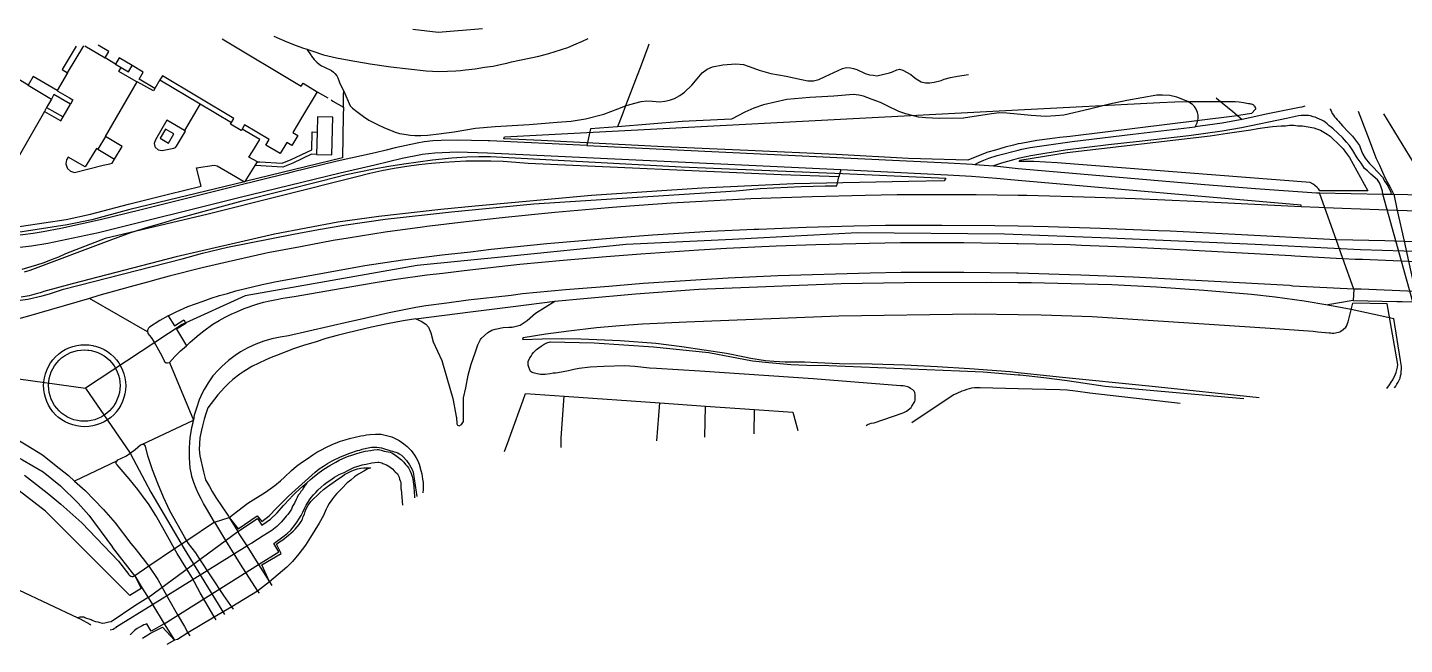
# Model space of a CAD drawing. Header units: millimetres. Extents: x 111502 to 977541, y 8702 to 1044108.
# Drawn here: x 973474.4 to 973813.2, y 472488.1 to 472640.1 of the extents above; entities that cross this region are included whole.
import ezdxf

# ---------------------------------------------------------------- set-up
doc = ezdxf.new("R2010")
doc.units = ezdxf.units.MM
doc.header["$LTSCALE"] = 0.25
doc.layers.add('X HVSS Site Background', color=8, linetype='Continuous')

# ---------------------------------------------------------------- blocks, each defined once
blk = doc.blocks.new('OS MAP')
at = {"layer": 'X HVSS Site Background'}
for points in [[(487102.23, 237181.5), (487107.47, 237170.53), (487117.22, 237148.41), (487123.2, 237135.95), (487129.3, 237117), (487149.2, 237113), (487165.97, 237109.91), (487180.47, 237107.53), (487196.35, 237104.28), (487220.97, 237099.53), (487231.1, 237097.78), (487238.72, 237096.78), (487250.4, 237095.4), (487270.4, 237092.65)], [(487350.96, 237181.07), (487357.26, 237180.38), (487368.17, 237181.25)], [(487268.1, 237176.87), (487264.67, 237171.14), (487266.04, 237170.32)], [(487266.04, 237170.32), (487270.02, 237176.97)], [(487270.28, 237176.98), (487275.24, 237174.01)], [(487275.24, 237174.01), (487276.17, 237175.55), (487273.51, 237177.14)], [(487304.06, 237178.69), (487323.54, 237167.04), (487323.98, 237167.78), (487327.47, 237165.69)], [(487316.75, 237179.34), (487320, 237178), (487322.31, 237177.09), (487323.8, 237176.5), (487324.92, 237176.14)], [(487324.92, 237176.14), (487326.4, 237175.65), (487329, 237174.8), (487332.2, 237174.05), (487335.35, 237173.45), (487340.5, 237172.55), (487345.55, 237171.8), (487354.3, 237170.8), (487355.8, 237170.7), (487357.4, 237170.65), (487359.5, 237170.7), (487361.55, 237170.8), (487362.75, 237170.9), (487363.95, 237171.05), (487366.3, 237171.3), (487368.65, 237171.75), (487370.8, 237172), (487372.9, 237172.45), (487374.1, 237172.7), (487375.3, 237173.05), (487382, 237174.45), (487384.5, 237175.1), (487389.1, 237176.6), (487391.2, 237177.45), (487392.75, 237178.15), (487394.12, 237178.79)], [(487409.08, 237177.37), (487408.8, 237176.65), (487407.15, 237172.25), (487405.4, 237167.55), (487403.33, 237162.18)], [(487277.8, 237172.48), (487275.24, 237174.01)], [(487281.95, 237172.1), (487278.72, 237174.03), (487277.8, 237172.48)], [(487324.92, 237176.14), (487325.94, 237174.62), (487326.06, 237174.44), (487326.7, 237173.64), (487327.4, 237172.92), (487327.9, 237172.48), (487327.96, 237172.44), (487328.53, 237172.07), (487329.21, 237171.71), (487330.95, 237170.89), (487331.45, 237170.53), (487331.8, 237170.19), (487332.29, 237169.58), (487332.57, 237169.06), (487332.78, 237168.48), (487333.01, 237167.71), (487333.98, 237165.84)], [(487256.29, 237167.32), (487251.29, 237170.31)], [(487266.04, 237170.32), (487263.43, 237165.94)], [(487277.8, 237172.48), (487279.17, 237171.66)], [(487277.8, 237172.48), (487279.17, 237171.66)], [(487283.13, 237168.11), (487282.91, 237168.23), (487278.62, 237170.62), (487279.17, 237171.66)], [(487279.17, 237171.66), (487281.03, 237170.55), (487281.95, 237172.1)], [(487287.5, 237166.48), (487283.63, 237168.79), (487284.64, 237170.49), (487281.95, 237172.1)], [(487306.34, 237158.06), (487306.96, 237159.09), (487289.37, 237169.61), (487288.75, 237168.58)], [(487403.33, 237162.18), (487404.39, 237162.56), (487407.17, 237163.26), (487408.59, 237163.4), (487409.98, 237163.33), (487411.81, 237163.2), (487413.02, 237163.37), (487414.14, 237163.62), (487415.36, 237164.01), (487416.72, 237164.77), (487417.86, 237165.56), (487419.66, 237167.29), (487421.01, 237168.85), (487422.18, 237170.33), (487423.42, 237171.21), (487424.78, 237171.8), (487427.32, 237172.29), (487430.46, 237172.55), (487432.37, 237172.35), (487434.71, 237171.57), (487436.2, 237170.96), (487439.07, 237170.14), (487442.87, 237169.55), (487446.68, 237168.65), (487448.21, 237168.4), (487449.56, 237168.4), (487450.92, 237168.67), (487452.51, 237169.4), (487456.77, 237171.42), (487457.74, 237171.65), (487458.72, 237171.59), (487459.41, 237171.41), (487460.29, 237171.13), (487462.34, 237170.16), (487463.35, 237169.87), (487464.29, 237169.73), (487465.22, 237169.62), (487468.29, 237170.33), (487469.04, 237170.61), (487470.08, 237171.11), (487470.79, 237171.22), (487471.56, 237170.95), (487473.53, 237169.93), (487474.12, 237169.43), (487474.89, 237168.83), (487476.14, 237168.14), (487477.17, 237167.84), (487478.24, 237167.86), (487479.32, 237168.04), (487481.02, 237168.47), (487481.77, 237168.74), (487483.3, 237169.2), (487485.05, 237169.52), (487487.73, 237169.93)], [(487263.43, 237165.94), (487257.57, 237169.45), (487256.29, 237167.32)], [(487256.29, 237167.32), (487262.05, 237163.87)], [(487275.35, 237154.66), (487283.13, 237168.11)], [(487287.5, 237166.48), (487287.13, 237165.88), (487283.13, 237168.11)], [(487288.75, 237168.58), (487287.5, 237166.48)], [(487288.75, 237168.58), (487298.65, 237162.67)], [(487262.05, 237163.87), (487260.87, 237161.79)], [(487266.72, 237162.65), (487262.67, 237164.96), (487262.05, 237163.87)], [(487263.43, 237165.94), (487263.65, 237165.81), (487266.46, 237164.15), (487267.3, 237163.67), (487266.72, 237162.65)], [(487327.47, 237165.69), (487323.62, 237159.26), (487321.43, 237155.6), (487322.65, 237154.87), (487321.18, 237152.42), (487319.96, 237153.15), (487318.34, 237150.42), (487314.85, 237152.51), (487315.67, 237153.88), (487309.6, 237157.52), (487308.98, 237156.48)], [(487327.47, 237165.69), (487330.04, 237164.15)], [(487330.9, 237163.64), (487331.31, 237163.39), (487333.9, 237161.84)], [(487333.9, 237161.84), (487333.91, 237162.43), (487333.96, 237165.02), (487333.98, 237165.84)], [(487333.98, 237165.84), (487335.6, 237162.2), (487336.15, 237161.66), (487337.17, 237160.84), (487338.85, 237159.55), (487340.19, 237158.65), (487341.29, 237158.06), (487342.32, 237157.6), (487344.03, 237156.79), (487345.48, 237156.18), (487346.62, 237155.73), (487347.73, 237155.42), (487348.84, 237155.18), (487350.36, 237154.97), (487351.51, 237154.89), (487352.98, 237154.88), (487354.66, 237154.94), (487357.38, 237155.27), (487361.16, 237155.83), (487366.38, 237156.7), (487371.28, 237157.09), (487379.66, 237157.64), (487386.53, 237158.19), (487389.99, 237158.43), (487393.46, 237158.96), (487397.99, 237160.16), (487401.41, 237161.48), (487403.33, 237162.18)], [(487373.4, 237154.1), (487373.55, 237154.55), (487500, 237161.2), (487534.8, 237163), (487538.55, 237163.2), (487542.25, 237163.25), (487549.2, 237163.25), (487550.25, 237163.3), (487552.35, 237163.3), (487553.4, 237163.25), (487554.4, 237163.2), (487555.4, 237163), (487556.7, 237162.8), (487556.9, 237162.75), (487557.15, 237162.7), (487557.35, 237162.7), (487557.55, 237162.65), (487557.9, 237162.45), (487558, 237162.3), (487558.2, 237162.1), (487558.25, 237161.9), (487558.35, 237161.7), (487558.4, 237161.4)], [(487543.51, 237157.04), (487544.02, 237158.04), (487544.24, 237159.02), (487544.28, 237159.91), (487544.15, 237160.58), (487543.82, 237161.41), (487543.37, 237162.05), (487542.88, 237162.57), (487541.77, 237163.29), (487538.99, 237164.32), (487537.3, 237164.73), (487535.49, 237164.84), (487534.06, 237164.86), (487526.7, 237163.52), (487522.46, 237162.64), (487517.54, 237161.34), (487511.18, 237159.94), (487509.12, 237159.72), (487506.79, 237159.59), (487503.21, 237159.79), (487497.21, 237160.38), (487495.37, 237160.44), (487493.38, 237160.25), (487486.55, 237159.2), (487480.51, 237159.11), (487477.22, 237159.27), (487475.42, 237159.43), (487474.19, 237159.72), (487472.34, 237160.22), (487470.62, 237160.83), (487467.89, 237162.15), (487466.09, 237163), (487464.03, 237163.8), (487461.91, 237164.56), (487460.75, 237164.85), (487459.45, 237164.97), (487454.62, 237164.6), (487448.69, 237164.28), (487443.02, 237163.75), (487437.26, 237162.48), (487434.92, 237161.61), (487432.73, 237160.65), (487429.43, 237158.88), (487417.3, 237158.3), (487401.35, 237157.05)], [(487548.73, 237164.16), (487548.77, 237164.13), (487550.16, 237162.97), (487552.8, 237160.81), (487555.09, 237158.86)], [(487260.32, 237160.83), (487251.97, 237146.18)], [(487260.87, 237161.79), (487260.32, 237160.83)], [(487260.32, 237160.83), (487263.78, 237158.86), (487264.37, 237158.52), (487264.92, 237159.49)], [(487260.87, 237161.79), (487264.92, 237159.49)], [(487264.92, 237159.49), (487266.72, 237162.65)], [(487589.85, 237160.27), (487597.13, 237148.38), (487603.6, 237132.21), (487605.54, 237126.07), (487584.2, 237126.72), (487558.34, 237128.01), (487522.45, 237129.63), (487496.59, 237130.6), (487460.39, 237130.92), (487429.67, 237129.3), (487403.49, 237128.01), (487374.39, 237125.1), (487352.09, 237122.84), (487329.78, 237118.96), (487309.74, 237115.4), (487294.22, 237108.29), (487270.4, 237092.65)], [(487298.65, 237162.67), (487294.78, 237156.12)], [(487298.65, 237162.67), (487306.34, 237158.06)], [(487333.9, 237161.84), (487333.86, 237159.79), (487333.67, 237149.41), (487309.75, 237143.57)], [(487327.28, 237150.24), (487331.09, 237150.15), (487331.31, 237159.41), (487327.5, 237159.51), (487327.41, 237155.74)], [(487558.4, 237161.4), (487557.4, 237160.3), (487553.2, 237159.65), (487512.8, 237154.65), (487510.25, 237154.4), (487507.75, 237154.1), (487504.6, 237153.65), (487500.75, 237152.95), (487500, 237152.8), (487498.8, 237152.5), (487496.8, 237152.05), (487494.4, 237151.3), (487492.5, 237150.75), (487490.6, 237150.05), (487487.6, 237148.8), (487473, 237149.25), (487455.2, 237150.2), (487433.4, 237151.2), (487412.8, 237152.1), (487382.6, 237153.7), (487373.4, 237154.1)], [(487403.33, 237162.18), (487402.4, 237159.75), (487401.35, 237157.05)], [(487589.75, 237140.45), (487589.6, 237141.15), (487589.2, 237142.4), (487588.9, 237143.2), (487588.7, 237143.5), (487588.4, 237144), (487586.8, 237145.4), (487585.95, 237146.2), (487585.25, 237146.8), (487584.4, 237148.1), (487583.4, 237149.4), (487582.35, 237151.2), (487581.5, 237152.4), (487580.8, 237153.25), (487579.8, 237154.4), (487577.5, 237156.5), (487577, 237156.95), (487576.55, 237157.3), (487576, 237157.8), (487575.2, 237158.4), (487574.7, 237158.7), (487573.6, 237159.2), (487573.05, 237159.4), (487572.55, 237159.5), (487571.95, 237159.7), (487571.4, 237159.8), (487569.6, 237159.8), (487569, 237159.75), (487568.2, 237159.6), (487566, 237159.1), (487554.95, 237156.8), (487550.15, 237156), (487541.95, 237154.8), (487529.75, 237153.4), (487522.2, 237152.6), (487511.55, 237151.25), (487503.1, 237149.9), (487500, 237149.2), (487498.8, 237148.9), (487495.9, 237148.05), (487493.9, 237147.4)], [(487570.51, 237162.1), (487569.8, 237161.9), (487569.25, 237161.75), (487561.4, 237160.25), (487555.09, 237158.86)], [(487576.78, 237161.5), (487576.8, 237161.4), (487577, 237160.95), (487577.25, 237160.3), (487577.55, 237159.9), (487577.8, 237159.5), (487578.15, 237159.15), (487578.5, 237158.75), (487578.8, 237158.4), (487579.8, 237157.25), (487581.25, 237155.75), (487582.25, 237154.7), (487583.95, 237152.45), (487584.5, 237151), (487584.8, 237150.3), (487585.4, 237149.3), (487586.4, 237148), (487587.25, 237147.2), (487588.6, 237145.8), (487589.6, 237144.65), (487590.25, 237143.6), (487590.6, 237143), (487591, 237142.3), (487591.7, 237140.95), (487591.8, 237140.4)], [(487592.4, 237140.4), (487591.6, 237142.1), (487590.5, 237144.15), (487589.7, 237145.8), (487588.95, 237147.5), (487588.2, 237149.15), (487586, 237154.8), (487583.77, 237160.84)], [(487294.78, 237156.12), (487290.48, 237158.7), (487287.64, 237153.83), (487287.34, 237152.9), (487287.47, 237152.19), (487287.56, 237152), (487288.29, 237151.35), (487289.26, 237151.2), (487292.18, 237151.79), (487292.54, 237151.91), (487292.82, 237152.23), (487295.04, 237155.96), (487294.78, 237156.12)], [(487288.79, 237154.23), (487290.89, 237153.02), (487292.19, 237155.28), (487290.09, 237156.49), (487288.79, 237154.23)], [(487308.98, 237156.48), (487308.78, 237156.14), (487306.14, 237157.72), (487306.34, 237158.06)], [(487312.73, 237148.43), (487310.66, 237149.54), (487311.51, 237150.95), (487313.31, 237153.9), (487308.98, 237156.48)], [(487401.35, 237157.05), (487394.73, 237156.52), (487393.82, 237152.41)], [(487489.3, 237147.75), (487490.4, 237148.3), (487491.55, 237148.8), (487492.75, 237149.3), (487494.8, 237150), (487500, 237151.3), (487500.85, 237151.5), (487502.95, 237151.9), (487513.25, 237153.4), (487528.2, 237155.25), (487543.51, 237157.04)], [(487500.2, 237148.5), (487500.4, 237148.8), (487512, 237150.7), (487547.2, 237154.8), (487551.5, 237155.45), (487557.2, 237156.3), (487558.95, 237156.65), (487560.7, 237156.9), (487562.6, 237157.1), (487564.7, 237157.3), (487565.75, 237157.3), (487566.75, 237157.4), (487567.8, 237157.4), (487568.8, 237157.3), (487569.95, 237157.25), (487572.75, 237156.75), (487573.4, 237156.5), (487574.35, 237156.2), (487575.2, 237155.75), (487576, 237155.25), (487576.75, 237154.7), (487577.5, 237154), (487578.6, 237153), (487579.95, 237151.6), (487580.55, 237150.8), (487581.55, 237149.45), (487586.05, 237141.3), (487574.2, 237141.3)], [(487555.09, 237158.86), (487554.6, 237158.75), (487550.15, 237157.95), (487546.6, 237157.4), (487543.51, 237157.04)], [(487393.82, 237152.41), (487369.95, 237153.55), (487369.55, 237153.55), (487365.4, 237153.65), (487362, 237153.75), (487358, 237153.65), (487355.9, 237153.55), (487353.8, 237153.3), (487352.07, 237153.03), (487346.63, 237151.86), (487344.4, 237151.3), (487341.75, 237150.65), (487332.4, 237148.55), (487321.29, 237145.82), (487319.75, 237145.44), (487307.4, 237142.4), (487283.78, 237136.53), (487274, 237134.1), (487264.35, 237132), (487260, 237131.15), (487257.55, 237130.75), (487252.5, 237130.1)], [(487275.35, 237154.66), (487273.48, 237151.53)], [(487277.55, 237149.09), (487279.43, 237152.22), (487275.35, 237154.66)], [(487312.73, 237148.43), (487313.37, 237148.39), (487318.86, 237148.08), (487321.04, 237148.97), (487326.1, 237151.35), (487326.21, 237155.77), (487327.41, 237155.74)], [(487327.41, 237155.74), (487327.28, 237150.24)], [(487456.29, 237146.4), (487369.4, 237150.55), (487361.95, 237150.75), (487358.2, 237150.65), (487356.4, 237150.55), (487353.3, 237150.2), (487353, 237150.15), (487348.4, 237149.25), (487341.65, 237147.55), (487333.1, 237145.65), (487308.15, 237139.5), (487273.6, 237130.95), (487261.15, 237128.3), (487257.15, 237127.6), (487250, 237126.8)], [(487255.4, 237121.3), (487256.8, 237121.7), (487276.95, 237129.3), (487281.6, 237131), (487286, 237132.4), (487289.2, 237133.3), (487292.4, 237134.25), (487309, 237138.8), (487328.5, 237143.7), (487334.6, 237145.25), (487341.4, 237146.65), (487345.1, 237147.3), (487348.8, 237147.9), (487355.8, 237148.9), (487360.6, 237149.4), (487364.3, 237149.6), (487367.2, 237149.7), (487370.1, 237149.7), (487417, 237147.15), (487456.75, 237145.55), (487482.2, 237144.4)], [(487273.48, 237151.53), (487273.12, 237151.73), (487270.38, 237147.19), (487266.16, 237149.57), (487265.74, 237148.89), (487265.62, 237147.93), (487265.94, 237146.92), (487266.01, 237146.8), (487266.72, 237146.13), (487267.72, 237145.79), (487274.78, 237147.55), (487276.4, 237147.95), (487276.96, 237148.09), (487277.55, 237149.09)], [(487273.48, 237151.53), (487277.55, 237149.09)], [(487327.28, 237150.24), (487326.08, 237150.27), (487321.42, 237148.1), (487319.03, 237147.11), (487312.16, 237147.5)], [(487393.82, 237152.41), (487482.75, 237148.15), (487488.75, 237147.8), (487489.3, 237147.75)], [(487455.83, 237144.68), (487441.65, 237145.2), (487379.35, 237148), (487376.3, 237148.25), (487373.2, 237148.45), (487370.2, 237148.55), (487367.15, 237148.6), (487364, 237148.55), (487358.6, 237148.25), (487355.55, 237148), (487352.5, 237147.65), (487349.5, 237147.25), (487346.4, 237146.75), (487343.4, 237146.15), (487340.4, 237145.5), (487336.9, 237144.65), (487300.6, 237135.55), (487275.3, 237129.5), (487265.5, 237125.75), (487263.75, 237124.95), (487262, 237124.25), (487260.2, 237123.5), (487258.4, 237122.95), (487254.8, 237121.9)], [(487220.6, 237141.25), (487222.42, 237139.44), (487224.26, 237138.3), (487225.45, 237137.8), (487226.29, 237137.55), (487228.42, 237137.23), (487233.69, 237136.9), (487233.33, 237132.14), (487237.97, 237131.89), (487243.45, 237131.84), (487248.51, 237132.03), (487254.65, 237132.54), (487265.64, 237134.21), (487271.67, 237135.48), (487281.01, 237137.96), (487290.85, 237140.42), (487298.89, 237142.42), (487297.72, 237146.89), (487302.09, 237147.58), (487302.83, 237147.38), (487307.33, 237144.78), (487309.54, 237143.51)], [(487309.75, 237143.57), (487312.16, 237147.5)], [(487312.16, 237147.5), (487312.73, 237148.43)], [(487456.29, 237146.4), (487455.83, 237144.68)], [(487569.6, 237137.3), (487569.6, 237137.75), (487500, 237143.8), (487494.6, 237144.3), (487488.5, 237144.8), (487482.55, 237145.15), (487456.29, 237146.4)], [(487489.3, 237147.75), (487493.9, 237147.4)], [(487493.9, 237147.4), (487494.9, 237147.3), (487500, 237146.8), (487545.95, 237142.8), (487558.4, 237141.8), (487573.4, 237140.8), (487574.15, 237140.8)], [(487574.2, 237141.3), (487573.9, 237141.75), (487573.55, 237142.1), (487573, 237142.6), (487572.6, 237142.9), (487571.8, 237143.3), (487509.6, 237148.15), (487503.8, 237148.5), (487500.2, 237148.5)], [(487254.35, 237114.3), (487256.2, 237114.6), (487259.8, 237115.4), (487261.6, 237115.9), (487265, 237117), (487294.2, 237124.5), (487299.2, 237125.9), (487305.4, 237127.4), (487321.6, 237130.55), (487327.8, 237131.7), (487334, 237132.8), (487344.2, 237134.3), (487360.5, 237136.1), (487380.75, 237138.05), (487430.6, 237141.3), (487436.5, 237141.8), (487446.6, 237142.3), (487452.5, 237142.5), (487455.33, 237142.5), (487455.83, 237144.68)], [(487482.2, 237144.4), (487481.8, 237143.75), (487473, 237143.6), (487444.8, 237143), (487422.2, 237141.9), (487395, 237140.15), (487366.3, 237137.45), (487357.9, 237136.65), (487342.65, 237134.95), (487332.5, 237133.5), (487316.95, 237130.6), (487292.75, 237125), (487267.15, 237118.35), (487260.2, 237116.45), (487259.25, 237116.1), (487258.25, 237115.85), (487256.6, 237115.4), (487254.6, 237115.1)], [(487309.54, 237143.51), (487281.34, 237136.63), (487271.99, 237134.14), (487265.88, 237132.86), (487254.81, 237131.17), (487248.6, 237130.65), (487243.47, 237130.46), (487233.83, 237130.18), (487232.22, 237132.37), (487231.19, 237133.38), (487223.36, 237135.07), (487216.09, 237139.27)], [(487309.75, 237143.57), (487309.54, 237143.51)], [(487569.6, 237137.3), (487543.4, 237138.6), (487528.75, 237139.25), (487518.9, 237139.65), (487502.1, 237140.1), (487500, 237140.15), (487489.6, 237140.3), (487470.2, 237140.3), (487462.3, 237140.15), (487449.3, 237139.8), (487434.2, 237139.3), (487419.05, 237138.5), (487414.6, 237138.25), (487402.2, 237137.3), (487399.15, 237137.1), (487385.95, 237135.95), (487373.75, 237134.7), (487364.1, 237133.65), (487354.4, 237132.5), (487353.35, 237132.3), (487344.2, 237131.05), (487335.1, 237129.6), (487331.4, 237129), (487323.35, 237127.5), (487315.3, 237125.95), (487314.55, 237125.8), (487305.55, 237123.8), (487299.15, 237122.25), (487291, 237120.25), (487288.35, 237119.5), (487285.65, 237118.8), (487281.4, 237117.6), (487273.75, 237115.45), (487271.38, 237114.76)], [(487574.15, 237140.8), (487589.75, 237140.45)], [(487575.46, 237137.09), (487574.15, 237140.8)], [(487589.75, 237140.45), (487591.8, 237140.4)], [(487597.14, 237113.93), (487589.75, 237140.45)], [(487591.8, 237140.4), (487592.4, 237140.4)], [(487592.4, 237140.4), (487593.28, 237136.41), (487594.95, 237128.85), (487596.03, 237123.94), (487597.68, 237116.46), (487598.25, 237113.9)], [(487592.4, 237140.4), (487609.5, 237140)], [(487575.46, 237137.09), (487574, 237137.15), (487569.6, 237137.3)], [(487625.35, 237135.75), (487615.35, 237135.8), (487612.25, 237135.88), (487610.59, 237135.92), (487601.15, 237136.15), (487600.6, 237136.15), (487593.28, 237136.41), (487579.7, 237136.9), (487575.46, 237137.09)], [(487578.21, 237129.31), (487575.46, 237137.09)], [(487290.8, 237110.45), (487291.3, 237110.75), (487292.75, 237111.45), (487295.6, 237112.75), (487299.35, 237114.1), (487301.35, 237114.8), (487303.4, 237115.45), (487305.4, 237116), (487307.4, 237116.6), (487313.95, 237118.2), (487317.4, 237118.9), (487327.95, 237120.85), (487339.2, 237122.85), (487348.5, 237124.3), (487358.2, 237125.5), (487365.2, 237126.25), (487370.3, 237126.85), (487383.95, 237128.25), (487401.5, 237129.8), (487409.95, 237130.45), (487421.6, 237131.15), (487424.15, 237131.3), (487435, 237131.8), (487436.15, 237131.8), (487447.8, 237132.3), (487459.5, 237132.65), (487467.3, 237132.8), (487481.15, 237132.8), (487494.2, 237132.75), (487500, 237132.6), (487507.35, 237132.45), (487520.2, 237132.1), (487534.4, 237131.5), (487537.4, 237131.4), (487553.4, 237130.6), (487578.21, 237129.31)], [(487578.21, 237129.31), (487578.4, 237129.3), (487590.2, 237129), (487594.95, 237128.85), (487606.2, 237128.5), (487612.58, 237128.41), (487613.2, 237128.4), (487614.19, 237128.39), (487628.93, 237128.2)], [(487579.86, 237124.61), (487578.21, 237129.31)], [(487295.3, 237103.1), (487296.2, 237104), (487297.3, 237104.95), (487298.4, 237105.85), (487299.55, 237106.75), (487301.8, 237108.45), (487303.35, 237109.35), (487304.8, 237110.1), (487306.3, 237110.9), (487307.8, 237111.5), (487309.5, 237112.25), (487312.6, 237113.35), (487314.2, 237113.8), (487315.8, 237114.2), (487317.4, 237114.5), (487319, 237114.85), (487321.75, 237115.25), (487333.6, 237117.3), (487341.75, 237118.7), (487346.3, 237119.45), (487354.4, 237120.6), (487358.4, 237121), (487363.65, 237121.6), (487374.35, 237122.9), (487377.3, 237123.2), (487387.95, 237124.2), (487398.6, 237125.1), (487407.1, 237125.75), (487421.4, 237126.75), (487428.2, 237127.1), (487440.4, 237127.7), (487450.2, 237128.05), (487463.3, 237128.4), (487471.05, 237128.5), (487486.6, 237128.5), (487499.65, 237128.3), (487500, 237128.3), (487512.75, 237128), (487515.6, 237127.9), (487528.55, 237127.4), (487541.5, 237126.75), (487567.2, 237125.3), (487568.05, 237125.25), (487578.25, 237124.7), (487579.86, 237124.61)], [(487582.55, 237117), (487579.86, 237124.61)], [(487579.86, 237124.61), (487582.95, 237124.45), (487584.75, 237124.4), (487596.03, 237123.94), (487599.6, 237123.8), (487613.94, 237123.31), (487614.2, 237123.3), (487615.52, 237123.28), (487622.55, 237123.2), (487629, 237123.15), (487630.66, 237123.15)], [(487582.55, 237117), (487567.6, 237117.8), (487566.75, 237117.9), (487528.25, 237120), (487515.4, 237120.5), (487512.6, 237120.6), (487500, 237120.95), (487499.6, 237120.95), (487486.6, 237121.1), (487471.2, 237121.1), (487463.55, 237121), (487440.8, 237120.3), (487428.6, 237119.75), (487421.95, 237119.35), (487407.65, 237118.4), (487399.2, 237117.7), (487388.6, 237116.85), (487378, 237115.85), (487375.2, 237115.5), (487364.6, 237114.3), (487359.35, 237113.6), (487354.15, 237112.9), (487351.75, 237112.5), (487345.2, 237111.2), (487338, 237109.6), (487335.4, 237109), (487320.4, 237105.5), (487318.35, 237105.25), (487316.3, 237104.8), (487314.3, 237104.25), (487312.35, 237103.5), (487310.4, 237102.6), (487308.6, 237101.6), (487307.3, 237100.7), (487305.6, 237099.45), (487304, 237098), (487303.2, 237097.2), (487301.8, 237095.65), (487300.65, 237094), (487299.6, 237092.3), (487299.2, 237091.6), (487298.4, 237089.8), (487297.8, 237087.95), (487297.2, 237086), (487297, 237084.8)], [(487385.98, 237114.07), (487393.1, 237114.75), (487405.8, 237115.85), (487421.4, 237117), (487456.4, 237118.4), (487472, 237118.7), (487493.4, 237118.75), (487500, 237118.7), (487503.2, 237118.65), (487513.05, 237118.45), (487523, 237118.15), (487534, 237117.6), (487545.7, 237116.8), (487557.4, 237115.8), (487563.2, 237115.15), (487570.35, 237114.15), (487576.15, 237113.2)], [(487582.55, 237117), (487582.4, 237114.25)], [(487633.2, 237115.75), (487622.4, 237115.8), (487617.44, 237115.86), (487615.92, 237115.88), (487614, 237115.9), (487599.25, 237116.4), (487597.68, 237116.46), (487584.4, 237117), (487582.55, 237117)], [(487271.38, 237114.76), (487255.8, 237110.25), (487254.25, 237109.8), (487251.55, 237109.1), (487249.86, 237108.73)], [(487285.65, 237106.5), (487271.38, 237114.76)], [(487351.71, 237109.69), (487365.17, 237111.41), (487375.68, 237112.76), (487385.97, 237114.07), (487385.98, 237114.07)], [(487351.71, 237109.69), (487353.01, 237109.19), (487354.15, 237108.39), (487354.83, 237107.67), (487355.45, 237106.3), (487356.01, 237104.05), (487358.12, 237099.49), (487359.32, 237095.19), (487360.87, 237090.13), (487361.18, 237088.41), (487361.27, 237087.89), (487361.67, 237085.66), (487361.71, 237085.45), (487361.82, 237083.82), (487362, 237083.49), (487362.38, 237083.4), (487362.93, 237083.67), (487363.48, 237084.46), (487363.48, 237084.92), (487363.47, 237087.05), (487363.42, 237090.23), (487364.07, 237092.75), (487364.62, 237095.84), (487365.34, 237098.52), (487366.35, 237101.36), (487366.96, 237103.28), (487367.62, 237104.61), (487367.81, 237104.86), (487369.46, 237106.34), (487370.45, 237106.9), (487371.28, 237107.22), (487373.24, 237107.63), (487374.61, 237107.66), (487375.42, 237107.68), (487377.43, 237108.2), (487379.09, 237109.28), (487381.18, 237111.1), (487385.98, 237114.07)], [(487378.15, 237105.1), (487383.75, 237106), (487389.35, 237106.8), (487396.2, 237107.6), (487401.9, 237108.1), (487407.55, 237108.5), (487418.35, 237109), (487455.8, 237110.45), (487489.4, 237110.95), (487500, 237110.8), (487505.6, 237110.7), (487518.15, 237110.3), (487562, 237107.45), (487572.6, 237106.65), (487573.75, 237106.5), (487576.5, 237106.25), (487576.9, 237106.25), (487577.25, 237106.2), (487577.7, 237106.2), (487578.05, 237106.25), (487579.15, 237106.5), (487579.4, 237106.7), (487580, 237107.1), (487580.6, 237107.65), (487580.8, 237107.95), (487580.95, 237108.3), (487581.05, 237108.6), (487581.2, 237108.95), (487582.35, 237113.6)], [(487582.4, 237114.25), (487576.15, 237113.2)], [(487576.15, 237113.2), (487581.9, 237112.1), (487587.6, 237110.9), (487592.4, 237109.8)], [(487590.68, 237092.6), (487591.4, 237093.5), (487591.8, 237094.1), (487592.15, 237094.7), (487592.75, 237095.9), (487593, 237096.5), (487593.15, 237097.2), (487593.35, 237097.8), (487593.4, 237098.5), (487590.75, 237113.4), (487582.35, 237113.6)], [(487582.4, 237114.25), (487593.2, 237114), (487594.5, 237114), (487597.14, 237113.93)], [(487290.8, 237110.45), (487288.75, 237109.35), (487286.2, 237107.7), (487286, 237107.5), (487285.9, 237107.45), (487285.75, 237107.1), (487285.65, 237106.9), (487285.65, 237106.5)], [(487290.8, 237110.45), (487292.3, 237108), (487294.6, 237109.45), (487295.15, 237108.6), (487292.8, 237107.2), (487295.3, 237103.1)], [(487351.71, 237109.69), (487348.6, 237109.25), (487344.75, 237108.5), (487340.8, 237107.7), (487335, 237106.3), (487332.35, 237105.6), (487329.6, 237104.85), (487326.95, 237104), (487324.3, 237103.25), (487321.6, 237102.35), (487317.4, 237100.7), (487316.15, 237100.2), (487314.8, 237099.65), (487311.4, 237097.95), (487309.4, 237096.75), (487308.4, 237096.1), (487306.65, 237094.75), (487305.6, 237093.8), (487305.18, 237093.38), (487304.6, 237092.8), (487303, 237091), (487302.15, 237089.95), (487300.55, 237087.8), (487300.1, 237086.6), (487299.6, 237085), (487299.2, 237083.4), (487298.9, 237081.95), (487298.6, 237080.4), (487298.4, 237077.5), (487298.55, 237076), (487299.48, 237072), (487300, 237070.09), (487300.91, 237068.4), (487301.61, 237067.19), (487302.51, 237065.75), (487305.6, 237061.1), (487305.8, 237060.75)], [(487592.63, 237092.74), (487592.95, 237093.15), (487593.2, 237093.65), (487593.5, 237094.1), (487593.75, 237094.6), (487593.95, 237095.1), (487594.05, 237095.65), (487594.2, 237096.15), (487594.25, 237096.7), (487594.35, 237097.4), (487594.35, 237097.95), (487594.25, 237098.5), (487594.05, 237099.5), (487592.4, 237109.8)], [(487285.65, 237106.5), (487285.75, 237106.35), (487285.8, 237106.1), (487286.6, 237105.1), (487287.3, 237104), (487288, 237102.85), (487289.2, 237100.65), (487289.8, 237099.4), (487289.8, 237099.25), (487289.95, 237099.15), (487290, 237099), (487290.2, 237098.95), (487290.4, 237098.85), (487290.65, 237098.85), (487291.1, 237099)], [(487278.07, 237086.88), (487278.04, 237086.84), (487277.37, 237086.1), (487276.64, 237085.44), (487275.84, 237084.85), (487274.99, 237084.34), (487274.09, 237083.91), (487273.16, 237083.58), (487272.2, 237083.34), (487271.22, 237083.19), (487270.23, 237083.14), (487269.24, 237083.19), (487268.26, 237083.34), (487267.29, 237083.58), (487266.36, 237083.91), (487265.46, 237084.34), (487264.61, 237084.85), (487263.82, 237085.44), (487263.08, 237086.1), (487262.41, 237086.84), (487261.83, 237087.64), (487261.32, 237088.48), (487260.89, 237089.38), (487260.56, 237090.32), (487260.32, 237091.28), (487260.17, 237092.26), (487260.15, 237092.5), (487260.12, 237093.25), (487260.17, 237094.24), (487260.32, 237095.22), (487260.56, 237096.18), (487260.89, 237097.11), (487261.32, 237098.01), (487261.83, 237098.86), (487262.41, 237099.66), (487263.08, 237100.39), (487263.82, 237101.06), (487264.61, 237101.65), (487265.46, 237102.16), (487266.36, 237102.58), (487267.29, 237102.92), (487268.26, 237103.16), (487269.24, 237103.3), (487270.23, 237103.35), (487271.22, 237103.3), (487272.2, 237103.16), (487272.4, 237103.11), (487272.88, 237103), (487273.16, 237102.92), (487274.09, 237102.58), (487274.99, 237102.16), (487275.43, 237101.89), (487275.84, 237101.65), (487276.64, 237101.06), (487277.37, 237100.39), (487278.04, 237099.66), (487278.63, 237098.86), (487279.14, 237098.01), (487279.56, 237097.11), (487279.9, 237096.18), (487280.14, 237095.22), (487280.28, 237094.24), (487280.33, 237093.25), (487280.28, 237092.26), (487280.14, 237091.28), (487279.9, 237090.32), (487279.56, 237089.38), (487279.14, 237088.48), (487278.63, 237087.64), (487278.07, 237086.88)], [(487277.59, 237088.62), (487277.45, 237088.4), (487276.94, 237087.71), (487276.36, 237087.07), (487275.72, 237086.49), (487275.03, 237085.97), (487274.28, 237085.53), (487273.5, 237085.16), (487272.69, 237084.87), (487271.85, 237084.66), (487271, 237084.53), (487270.14, 237084.49), (487269.28, 237084.53), (487268.42, 237084.66), (487267.59, 237084.87), (487266.77, 237085.16), (487265.99, 237085.53), (487265.25, 237085.97), (487264.56, 237086.49), (487263.92, 237087.07), (487263.34, 237087.71), (487262.83, 237088.4), (487262.38, 237089.14), (487262.12, 237089.66), (487262.01, 237089.92), (487261.72, 237090.73), (487261.51, 237091.57), (487261.39, 237092.42), (487261.34, 237093.29), (487261.39, 237094.15), (487261.51, 237095), (487261.72, 237095.84), (487262.01, 237096.65), (487262.38, 237097.43), (487262.83, 237098.17), (487263.34, 237098.87), (487263.92, 237099.51), (487264.56, 237100.08), (487265.25, 237100.6), (487265.99, 237101.04), (487266.77, 237101.41), (487267.59, 237101.7), (487268.42, 237101.91), (487269.28, 237102.04), (487270.14, 237102.08), (487271, 237102.04), (487271.25, 237102.01), (487271.85, 237101.91), (487272.69, 237101.7), (487273.5, 237101.41), (487274.28, 237101.04), (487275.03, 237100.6), (487275.72, 237100.08), (487276.36, 237099.51), (487276.94, 237098.87), (487277.45, 237098.17), (487277.9, 237097.43), (487278.26, 237096.65), (487278.55, 237095.84), (487278.77, 237095), (487278.89, 237094.15), (487278.93, 237093.29), (487278.89, 237092.42), (487278.77, 237091.57), (487278.55, 237090.73), (487278.26, 237089.92), (487277.9, 237089.14), (487277.59, 237088.62)], [(487291.1, 237099), (487292.4, 237100.45), (487293.8, 237101.85), (487295.3, 237103.1)], [(487378.15, 237105.1), (487378, 237104.6), (487382.8, 237104.8), (487387.6, 237104.85), (487392.4, 237104.8), (487402, 237104.4), (487410.8, 237103.7), (487417.2, 237102.95), (487428.2, 237101.25), (487432.2, 237100.45), (487434.2, 237100), (487437.8, 237099.5), (487439.8, 237099.3), (487442.6, 237099.15), (487447.4, 237099.15), (487450.6, 237099), (487456, 237098.7), (487464, 237098.65), (487472, 237098.4), (487480, 237098), (487488, 237097.5), (487498, 237096.75), (487500, 237096.5), (487510.1, 237095.45), (487532.95, 237093.1), (487559.28, 237090.35)], [(487462.58, 237083.41), (487463.05, 237083.75), (487463.4, 237083.85), (487463.8, 237084), (487464.5, 237084.1), (487471.4, 237086.5), (487471.8, 237086.65), (487472.15, 237086.85), (487472.5, 237087), (487472.8, 237087.25), (487473.35, 237087.65), (487473.6, 237087.9), (487473.8, 237088.2), (487474, 237088.45), (487474.4, 237089.15), (487474.5, 237089.4), (487474.6, 237089.7), (487474.6, 237089.95), (487474.65, 237090.25), (487474.65, 237091.1), (487474.55, 237091.6), (487474.35, 237091.9), (487474.05, 237092.2), (487473.5, 237092.6), (487473.15, 237092.8), (487472.8, 237092.95), (487472.05, 237093.15), (487471.65, 237093.2), (487471, 237093.2), (487449.55, 237094.95), (487421.6, 237096.8), (487411, 237097.45), (487409.2, 237097.6), (487405.6, 237098), (487403.2, 237098.15), (487398, 237098), (487394.65, 237097.8), (487391.9, 237097.5), (487390.6, 237097.25), (487389.3, 237096.95), (487386.65, 237096.45), (487386.1, 237096.35), (487385.5, 237096.3), (487384.8, 237096.2), (487383.6, 237096), (487382.4, 237096), (487381.6, 237096.2), (487380.6, 237096.4), (487380.4, 237096.5), (487380.15, 237096.65), (487379.9, 237096.9), (487379.75, 237097.2), (487379.5, 237097.85), (487379.4, 237098.3), (487379.4, 237099.25), (487379.8, 237100.15), (487380.1, 237100.5), (487380.4, 237101), (487380.65, 237101.4), (487381.4, 237102.15), (487382, 237102.6), (487382.6, 237103), (487383.35, 237103.45), (487384, 237103.8), (487384.8, 237104.1), (487395.65, 237103.85), (487410.2, 237102.85), (487423.8, 237101.45), (487434.6, 237099.35), (487438.6, 237098.95), (487444, 237098.5), (487448, 237098.35), (487453.4, 237098.25), (487485.5, 237096.95), (487491.35, 237096.65), (487500, 237095.95), (487500.5, 237095.9), (487506.25, 237095.3), (487512.05, 237094.5), (487521.4, 237093.15), (487554.55, 237090.15), (487555.49, 237090.08)], [(487291.1, 237099), (487297, 237084.8)], [(487270.4, 237092.65), (487281.4, 237076.65), (487286.47, 237067.03), (487294.72, 237053.03), (487304.65, 237036.9)], [(487473.82, 237084.21), (487484, 237091), (487485, 237091.45), (487486.2, 237091.95), (487486.8, 237092.15), (487487.4, 237092.4), (487488.6, 237092.7), (487489.2, 237092.8), (487489.9, 237092.85), (487490.65, 237092.85), (487500, 237092.6), (487510.2, 237092.3), (487512, 237092.2), (487514.05, 237092), (487517.6, 237091.5), (487539.83, 237088.95)], [(487282.55, 237046.45), (487284.1, 237043.3), (487281.35, 237041.55), (487260.6, 237062.35), (487253, 237068.15)], [(487255.4, 237071.25), (487258.4, 237068.95), (487261.4, 237066.5), (487264.35, 237064.1), (487269.5, 237059.5), (487278.55, 237050.05), (487281.1, 237046.75), (487281.2, 237046.6), (487281.3, 237046.5), (487281.6, 237046.3), (487281.8, 237046.25), (487282.15, 237046.25), (487282.3, 237046.3), (487282.55, 237046.45)], [(487196.8, 237089.45), (487209, 237087.85), (487217.25, 237086.6), (487225.15, 237085.45), (487230.25, 237084.65), (487232.2, 237084.4), (487235.8, 237083.5), (487237.55, 237082.95), (487239.25, 237082.3), (487241, 237081.6), (487242.55, 237080.95), (487244, 237080.2), (487249.8, 237077.75), (487254.96, 237075.03), (487260.03, 237072.05), (487264.29, 237068.55), (487268.66, 237064.29), (487271.22, 237061.32), (487277.06, 237053.46)], [(487373.55, 237077.01), (487374.6, 237079.95), (487375.15, 237081.3), (487378.15, 237089.65), (487378.75, 237091.3), (487388.2, 237090.65)], [(487387.51, 237078.01), (487387.5, 237080.4), (487388.2, 237090.65)], [(487388.2, 237090.65), (487411.8, 237089)], [(487411.07, 237079.71), (487411.8, 237089)], [(487411.8, 237089), (487423, 237088.25)], [(487242.23, 237085.48), (487245.98, 237084.13), (487248.63, 237082.84), (487252.17, 237080.9), (487255.8, 237078.69), (487259.86, 237076.2), (487262.84, 237073.85), (487266.22, 237071.11), (487267.75, 237069.76)], [(487422.85, 237080.55), (487423, 237088.25)], [(487423, 237088.25), (487435.05, 237087.4)], [(487434.99, 237081.42), (487435.05, 237087.4)], [(487435.05, 237087.4), (487444.55, 237086.75), (487445.71, 237082.19)], [(487284.3, 237078.8), (487297, 237084.8)], [(487302.2, 237059.6), (487300.2, 237063), (487299.5, 237064.2), (487298.9, 237065.4), (487298.2, 237066.65), (487297.65, 237067.9), (487297.1, 237069.4), (487296.6, 237070.9), (487296.5, 237071.45), (487296.2, 237072.95), (487296, 237075.45), (487296, 237077.95), (487296.1, 237079.25), (487296.2, 237080.45), (487296.6, 237082.95), (487296.9, 237084.15), (487297, 237084.8)], [(487278.2, 237074.75), (487278.4, 237074.95), (487279.15, 237075.35), (487280.5, 237076), (487281.4, 237076.65), (487282.65, 237077.5), (487283.3, 237078.1), (487283.95, 237078.65), (487284.3, 237078.8)], [(487295.4, 237055.07), (487294.8, 237056.05), (487292.95, 237059.2), (487291.2, 237062.4), (487289.6, 237065.8), (487288.2, 237069.15), (487286.9, 237072.5), (487285.8, 237076), (487285.2, 237078.35), (487284.95, 237078.65), (487284.6, 237078.8), (487284.3, 237078.8)], [(487305.8, 237060.75), (487310.4, 237064.35), (487314.75, 237067), (487315.9, 237067.85), (487317, 237068.7), (487318.4, 237069.8), (487319.4, 237070.75), (487321.15, 237072.4), (487322.4, 237073.4), (487323.6, 237074.35), (487324.95, 237075.25), (487326.4, 237076.2), (487327.4, 237076.85), (487328.55, 237077.45), (487329.6, 237078), (487331.1, 237078.75), (487332.15, 237079.2), (487333.2, 237079.6), (487334.3, 237079.95), (487335.4, 237080.25), (487336.8, 237080.6), (487338.2, 237080.9), (487338.95, 237081), (487339.6, 237081.15), (487340.4, 237081.25), (487341.8, 237081.35), (487342.5, 237081.35), (487343.2, 237081.3), (487344.5, 237081), (487345.8, 237080.65), (487347.6, 237079.75), (487348.8, 237078.95), (487349.6, 237078.3), (487350.1, 237077.8), (487350.6, 237077.25), (487351.4, 237076.15), (487351.8, 237075.5), (487352.2, 237074.75), (487352.55, 237073.95), (487353, 237072.35), (487353.2, 237071.5), (487353.4, 237070.25), (487353.5, 237069.4), (487353.5, 237067.7), (487353.42, 237066.86)], [(487305.8, 237060.75), (487308, 237058), (487312.65, 237061.2), (487313.8, 237059.8), (487315.6, 237061.2), (487317.4, 237063.1), (487320.35, 237066), (487325.3, 237070.5), (487326.1, 237071.25), (487326.95, 237071.95), (487327.95, 237072.75), (487329, 237073.45), (487330, 237074.1), (487331.15, 237074.75), (487333.2, 237075.75), (487335.5, 237076.65), (487337.4, 237077.25), (487337.95, 237077.4), (487338.55, 237077.6), (487339.6, 237077.9), (487340.8, 237078.1), (487341.4, 237078.15), (487342.1, 237078.15), (487343.3, 237077.95), (487345.55, 237077.2), (487346, 237077.1), (487346.4, 237076.95), (487346.8, 237076.85), (487347.3, 237076.7), (487347.65, 237076.5), (487348.2, 237076.15), (487348.65, 237075.7), (487349.4, 237074.85), (487350.2, 237073.75), (487350.5, 237073.2), (487350.8, 237072.6), (487351.1, 237071.95), (487351.8, 237067), (487351.99, 237065.98)], [(487278.2, 237074.75), (487267.75, 237069.76)], [(487292.37, 237053.05), (487289.5, 237058.25), (487287.75, 237061.25), (487285.9, 237064.15), (487285.4, 237064.85), (487283.35, 237067.65), (487281.2, 237070.35), (487278.2, 237073.75), (487278, 237074), (487278, 237074.4), (487278.2, 237074.75)], [(487324.9, 237069.35), (487325.8, 237070.15), (487326.75, 237070.95), (487327.95, 237071.9), (487329.1, 237072.7), (487330.55, 237073.6), (487332, 237074.4), (487332.9, 237074.9), (487333.8, 237075.35), (487334.95, 237075.8), (487336.2, 237076.2), (487337, 237076.5), (487338, 237076.8), (487339.3, 237077.1), (487340.6, 237077.3), (487341.4, 237077.45), (487342.2, 237077.5), (487342.5, 237077.5), (487343.2, 237077.35), (487343.9, 237077.15), (487345.4, 237076.85), (487345.8, 237076.7), (487346.5, 237076.3), (487347.15, 237075.85), (487348.2, 237074.95), (487348.8, 237074.4), (487349.2, 237073.85), (487349.6, 237073.4), (487349.9, 237073), (487350.3, 237072.2), (487350.55, 237071.6), (487350.8, 237070.9), (487350.95, 237070.25), (487351.15, 237069), (487351.2, 237068.45), (487351.2, 237067.9), (487351.3, 237067.45), (487351.39, 237065.61)], [(487189.15, 237073.8), (487189.4, 237073.6), (487201.2, 237067.8), (487213.8, 237061.85), (487229.75, 237054.4), (487246.55, 237046.4), (487261.2, 237039.5), (487268.55, 237036.05)], [(487313, 237049.2), (487318, 237052.35), (487316.8, 237054.4), (487319.35, 237056.25), (487320.15, 237056.9), (487320.95, 237057.7), (487321.55, 237058.4), (487322.1, 237059.1), (487322.55, 237059.75), (487322.95, 237060.4), (487323.5, 237061.3), (487323.95, 237062.1), (487324.35, 237063), (487324.75, 237063.85), (487325.15, 237064.5), (487325.55, 237065.1), (487326, 237065.7), (487326.55, 237066.35), (487327.15, 237066.95), (487327.65, 237067.5), (487328.4, 237068.25), (487329.2, 237068.95), (487329.9, 237069.45), (487330.55, 237069.9), (487331.75, 237070.7), (487332.9, 237071.35), (487334.1, 237071.9), (487335, 237072.4), (487335.95, 237072.85), (487336.65, 237073.15), (487337.5, 237073.45), (487338.5, 237073.75), (487339.5, 237073.95), (487340.9, 237074.25), (487341.6, 237074.35), (487342.35, 237074.4), (487342.65, 237074.4), (487343, 237074.35), (487343.35, 237074.25), (487343.6, 237074.1), (487344.55, 237073.75), (487345.35, 237073.25), (487345.4, 237073.15), (487345.95, 237072.75), (487346.4, 237072.3), (487346.65, 237072), (487347.2, 237071.5), (487347.6, 237070.7), (487347.75, 237070.25), (487347.9, 237069.85), (487348, 237069.5), (487348, 237067.95), (487348.15, 237067.65), (487348.43, 237063.79)], [(487315.7, 237044.9), (487313.8, 237049.1), (487318.55, 237051.9), (487317.4, 237054.25), (487318.2, 237054.75), (487319, 237055.3), (487320.4, 237056.4), (487321.5, 237057.4), (487322, 237057.9), (487322.5, 237058.5), (487323, 237059.05), (487323.5, 237059.8), (487323.8, 237060.4), (487324, 237061), (487324.3, 237061.6), (487324.5, 237062.3), (487324.75, 237062.9), (487325.2, 237063.8), (487325.9, 237064.7), (487328.1, 237066.9), (487329, 237067.7), (487329.95, 237068.45), (487331.95, 237069.85), (487332.5, 237070.2), (487333.65, 237071), (487334.2, 237071.35), (487334.8, 237071.7), (487336, 237072.3), (487336.65, 237072.5), (487337.35, 237072.75), (487338.2, 237072.95), (487338.95, 237073), (487340.6, 237073)], [(487340.6, 237073), (487339.75, 237072.65), (487338.9, 237072.2), (487337.6, 237071.45), (487336.65, 237070.8), (487335.75, 237070), (487334.8, 237069.3), (487333.5, 237067.95), (487332.9, 237067.3), (487332.3, 237066.7), (487331.75, 237066), (487331.2, 237065.35), (487330.4, 237064.25), (487330, 237063.5), (487329.6, 237062.7), (487329, 237061.3), (487327.9, 237059.35), (487325.8, 237055.9), (487324.55, 237054), (487322.95, 237051.8), (487321.35, 237049.95), (487319.95, 237048.55), (487315.7, 237044.9)], [(487267.75, 237069.76), (487270.36, 237067.47), (487274.85, 237062.75), (487277.72, 237059.48), (487281.6, 237054.35)], [(487307.9, 237057.3), (487312.8, 237060.55), (487313.8, 237058.9), (487315.95, 237060.4), (487317.6, 237061.9), (487319.15, 237063.7), (487320.6, 237065.3), (487321.4, 237066.1), (487322.15, 237066.9), (487323.1, 237067.8), (487323.95, 237068.5), (487324.9, 237069.35)], [(487324.9, 237069.35), (487324, 237068), (487323.8, 237067.6), (487323.4, 237067.15), (487323.15, 237066.7), (487322.8, 237066.25), (487322.55, 237065.7), (487322.3, 237065.2), (487321.9, 237064.35), (487321.4, 237063.55), (487321.1, 237062.85), (487320.6, 237062.1), (487320.2, 237061.55), (487319.8, 237061.1), (487318.65, 237059.7), (487318.1, 237059.1), (487317.5, 237058.55), (487316.3, 237057.55), (487314.15, 237056.25), (487311.35, 237054.5), (487310.1, 237053.8)], [(487302.2, 237059.6), (487295.4, 237055.07)], [(487302.2, 237059.6), (487305.8, 237060.75)], [(487302.2, 237059.6), (487304.9, 237055.1), (487308.5, 237049.3), (487312.8, 237042.6)], [(487305.8, 237060.75), (487307.9, 237057.3)], [(487285.83, 237041.07), (487307.9, 237057.3)], [(487295.4, 237055.07), (487292.37, 237053.05)], [(487306.41, 237038.81), (487306.2, 237039.1), (487304.5, 237041.55), (487298.4, 237050.8), (487297.55, 237052.1), (487295.8, 237054.4), (487295.4, 237055.07)], [(487307.9, 237057.3), (487308.2, 237056.8), (487310.1, 237053.8)], [(487282.55, 237046.45), (487277.06, 237053.46)], [(487281.6, 237054.35), (487282.6, 237053.2), (487283.5, 237052.1), (487284.3, 237051.05), (487284.95, 237050.2), (487285.6, 237049.3), (487286, 237048.8)], [(487292.37, 237053.05), (487286, 237048.8)], [(487286.9, 237039.35), (487310.1, 237053.8)], [(487302.11, 237036.26), (487302, 237036.45), (487298.65, 237042.25), (487296.6, 237046.1), (487293, 237051.9), (487292.37, 237053.05)], [(487310.1, 237053.8), (487312, 237050.75), (487313, 237049.2)], [(487286, 237048.8), (487282.55, 237046.45)], [(487286, 237048.8), (487288.2, 237045.5), (487290.95, 237040.6), (487293, 237037), (487294.8, 237033.95), (487295.6, 237032.4)], [(487289.8, 237034.6), (487313, 237049.2)], [(487313, 237049.2), (487315.7, 237044.9)], [(487282.55, 237046.45), (487284.65, 237042.95), (487285.83, 237041.07)], [(487315.7, 237044.9), (487312.8, 237042.6)], [(487315.7, 237044.9), (487316.3, 237044.06)], [(487285.83, 237041.07), (487282.6, 237039.05), (487276.75, 237035.1), (487276.2, 237035), (487275.2, 237034.75), (487274.6, 237034.7), (487274, 237034.8), (487273.55, 237035), (487273, 237035.1), (487272.1, 237035.4), (487271.8, 237035.55), (487270.3, 237036.1), (487270, 237036.2), (487269.75, 237036.25), (487269.4, 237036.25), (487269, 237036.2), (487268.55, 237036.05)], [(487285.83, 237041.07), (487286.9, 237039.35)], [(487312.8, 237042.6), (487306.41, 237038.81)], [(487312.8, 237042.6), (487313.14, 237042.11)], [(487276.51, 237033.13), (487277.2, 237033.3), (487277.6, 237033.5), (487277.95, 237033.7), (487278.15, 237033.95), (487286.9, 237039.35)], [(487286.9, 237039.35), (487289.8, 237034.6)], [(487306.41, 237038.81), (487302.11, 237036.26)], [(487306.82, 237038.23), (487306.41, 237038.81)], [(487268.55, 237036.05), (487269.1, 237035.8), (487271.5, 237034.5), (487271.73, 237034.37)], [(487285.5, 237034.6), (487285.12, 237034.46), (487284.75, 237034.3), (487284.39, 237034.13), (487284.03, 237033.94), (487283.68, 237033.74), (487283.16, 237033.41), (487282.84, 237033.17), (487282.52, 237032.92), (487282.21, 237032.66), (487281.92, 237032.38), (487281.63, 237032.1), (487281.41, 237031.85)], [(487289.8, 237034.6), (487286.6, 237032.75), (487285.5, 237034.6)], [(487289.8, 237034.6), (487292.3, 237030.6)], [(487302.11, 237036.26), (487295.6, 237032.4)], [(487302.11, 237036.26), (487302.51, 237035.59)], [(487284.44, 237031.07), (487286.4, 237032.3), (487289.4, 237033.75), (487292.3, 237030.6)], [(487295.6, 237032.4), (487293.1, 237030.75), (487292.3, 237030.6)], [(487295.6, 237032.4), (487296.08, 237031.63)], [(487292.3, 237030.6), (487290.47, 237029.5)]]:
    blk.add_lwpolyline(points, dxfattribs=at)

msp = doc.modelspace()

# ---------------------------------------------------------------- block references
at = {"lineweight": 0}
msp.add_blockref('OS MAP', (486218.2, 235458.61), dxfattribs=at)

doc.saveas('drawing.dxf')
